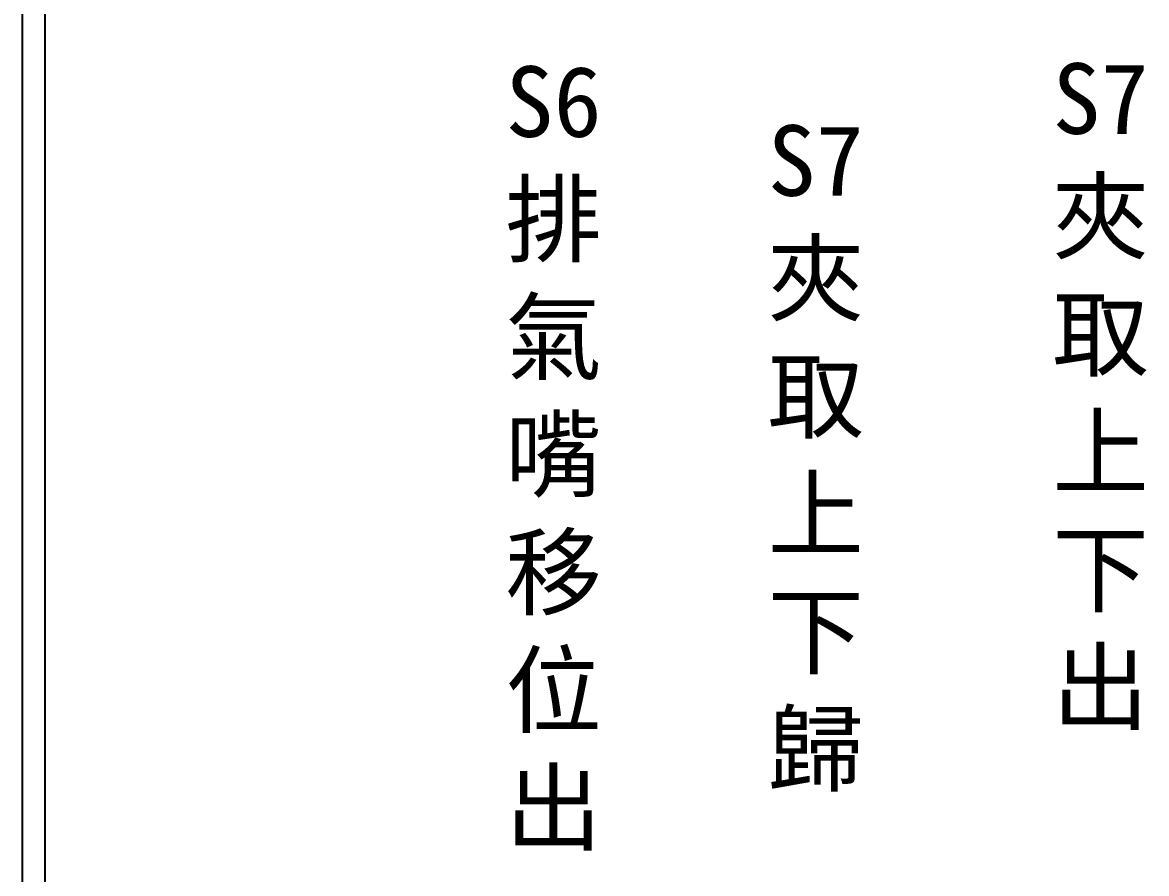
# Model space of a CAD drawing. Extents: x 325 to 612, y 3 to 207.
# Drawn here: x 325.3 to 387.4, y 50 to 97 of the extents above; entities that cross this region are included whole.
import ezdxf

# ---------------------------------------------------------------- set-up
doc = ezdxf.new("R2010")
doc.units = 0
doc.layers.add('圖框層', color=7, linetype='CONTINUOUS')
doc.layers.add('標尺寸層', color=3, linetype='CONTINUOUS')
doc.styles.add('CNS', font='romanc.shx', dxfattribs={"bigfont": 'chineset.shx'})

msp = doc.modelspace()

# ---------------------------------------------------------------- linework, layer by layer
at = {"layer": '圖框層', "color": 7}
for p, q in [((325.319, 3), (325.319, 206.969)), ((326.569, 4.25), (326.569, 205.719))]:
    msp.add_line(p, q, dxfattribs=at)

# ---------------------------------------------------------------- texts
at = {"layer": '標尺寸層', "color": 7, "char_height": 3.9, "width": 4.96081, "attachment_point": 5, "style": 'CNS'}
for s, insert in [('{\\fDFKai-SB|b0|i0|c136|p65;S6\\P排氣嘴移位出}', (354.653, 72.92)), ('{\\fDFKai-SB|b0|i0|c136|p65;S7\\P夾取上下出}', (384.864, 76.337)), ('{\\fDFKai-SB|b0|i0|c136|p65;S7\\P夾取上下歸}', (369.133, 72.92))]:
    msp.add_mtext(s, dxfattribs=dict(at, insert=insert))

doc.saveas('drawing.dxf')
